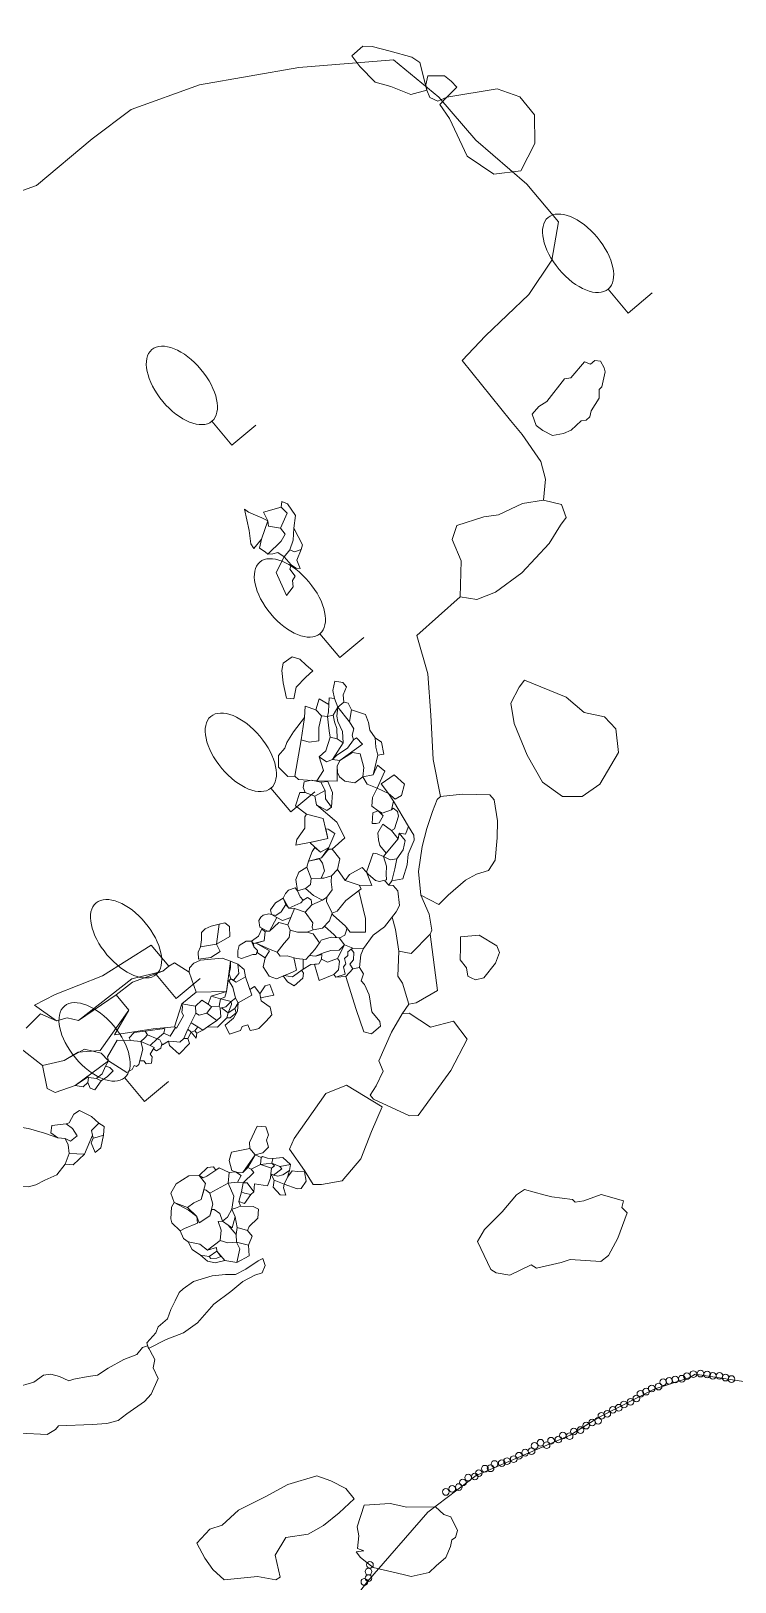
# Model space of a CAD drawing. Header units: metres. Extents: x -10443 to -4073, y -33280 to -26846.
# Drawn here: x -7854.61 to -7843.31, y -29618.21 to -29593.33 of the extents above; entities that cross this region are included whole.
import ezdxf

# ---------------------------------------------------------------- set-up
doc = ezdxf.new("R2010")
doc.units = ezdxf.units.M
doc.header["$MEASUREMENT"] = 0
doc.linetypes.add('CONTINUOUS_1', pattern=[0])
doc.linetypes.add('CONTINUOUS_2', pattern=[0])
for name, color, linetype, lineweight in [('木', 254, 'CONTINUOUS_2', 18), ('木材', 241, 'CONTINUOUS_2', 18), ('石', 241, 'CONTINUOUS_2', 18), ('護岸', 241, 'CONTINUOUS_2', 18)]:
    doc.layers.add(name, color=color, linetype=linetype, lineweight=lineweight)

msp = doc.modelspace()

# ---------------------------------------------------------------- linework, layer by layer
at = {"layer": '木', "color": 1, "linetype": 'CONTINUOUS_1', "lineweight": 18}
for p, q in [((-7845.024, -29597.856), (-7845.345, -29597.473)), ((-7844.641, -29597.534), (-7845.024, -29597.856)), ((-7851.381, -29599.975), (-7851.702, -29599.592)), ((-7850.998, -29599.654), (-7851.381, -29599.975)), ((-7849.648, -29603.384), (-7849.969, -29603.001)), ((-7849.265, -29603.063), (-7849.648, -29603.384)), ((-7850.435, -29605.861), (-7850.757, -29605.478)), ((-7850.052, -29605.54), (-7850.435, -29605.861)), ((-7852.277, -29608.852), (-7852.598, -29608.469)), ((-7851.894, -29608.531), (-7852.277, -29608.852)), ((-7852.783, -29610.506), (-7853.104, -29610.123)), ((-7852.4, -29610.185), (-7852.783, -29610.506))]:
    msp.add_line(p, q, dxfattribs=at)
for centre in [(-7845.827, -29596.898), (-7852.185, -29599.017), (-7850.452, -29602.427), (-7851.239, -29604.904), (-7853.08, -29607.894), (-7853.586, -29609.549)]:
    msp.add_ellipse(centre, major_axis=(-0.482, 0.575), ratio=0.533333, dxfattribs=at)
at = {"layer": '木材', "color": 4, "linetype": 'CONTINUOUS_2', "lineweight": 18}
for centre in [(-7844.081, -29614.913), (-7843.978, -29614.881), (-7843.863, -29614.872), (-7843.758, -29614.885), (-7843.665, -29614.907), (-7843.557, -29614.908), (-7844.737, -29615.161), (-7844.646, -29615.11), (-7844.535, -29615.08), (-7844.462, -29615.008), (-7844.365, -29614.987), (-7844.27, -29614.965), (-7844.161, -29614.953), (-7843.463, -29614.936), (-7843.367, -29614.959), (-7845.091, -29615.366), (-7844.987, -29615.324), (-7844.892, -29615.272), (-7844.828, -29615.197), (-7845.601, -29615.657), (-7845.506, -29615.63), (-7845.454, -29615.548), (-7845.359, -29615.516), (-7845.269, -29615.452), (-7845.176, -29615.419), (-7846.073, -29615.864), (-7845.963, -29615.874), (-7845.895, -29615.8), (-7845.788, -29615.777), (-7845.699, -29615.706), (-7846.676, -29616.14), (-7846.573, -29616.117), (-7846.525, -29616.03), (-7846.43, -29615.98), (-7846.332, -29616.019), (-7846.262, -29615.948), (-7846.144, -29615.929), (-7847.322, -29616.397), (-7847.231, -29616.391), (-7847.168, -29616.322), (-7847.053, -29616.308), (-7846.968, -29616.277), (-7846.861, -29616.245), (-7846.776, -29616.189), (-7847.675, -29616.62), (-7847.59, -29616.541), (-7847.484, -29616.521), (-7847.421, -29616.47), (-7847.949, -29616.77), (-7847.846, -29616.719), (-7847.74, -29616.691), (-7849.19, -29618.049), (-7849.167, -29617.941), (-7849.257, -29618.214), (-7849.189, -29618.154)]:
    msp.add_circle(centre, 0.0535, dxfattribs=at)
at = {"layer": '石', "color": 4, "linetype": 'CONTINUOUS_2', "lineweight": 18, "flags": 128}
for points in [[(-7848.254, -29594.281), (-7848.509, -29594.352), (-7848.834, -29594.221), (-7849.081, -29594.151), (-7849.327, -29593.9), (-7849.459, -29593.732), (-7849.279, -29593.573), (-7849.129, -29593.581), (-7848.843, -29593.655), (-7848.495, -29593.749), (-7848.366, -29593.838)], [(-7848.239, -29594.052), (-7847.97, -29594.053), (-7847.863, -29594.137), (-7847.774, -29594.23), (-7847.936, -29594.395), (-7848.08, -29594.456), (-7848.208, -29594.396), (-7848.254, -29594.281), (-7848.271, -29594.193)], [(-7847.936, -29594.395), (-7847.125, -29594.261), (-7846.761, -29594.386), (-7846.528, -29594.674), (-7846.524, -29595.138), (-7846.748, -29595.576), (-7847.181, -29595.626), (-7847.609, -29595.34), (-7847.893, -29594.735), (-7848.047, -29594.509)], [(-7848.117, -29617.009), (-7847.981, -29617.133), (-7847.869, -29617.172), (-7847.764, -29617.391), (-7847.794, -29617.501), (-7847.852, -29617.539), (-7847.873, -29617.647), (-7847.949, -29617.822), (-7848.104, -29617.953), (-7848.218, -29618.064), (-7848.506, -29618.125), (-7848.636, -29618.096), (-7849.116, -29617.985), (-7849.318, -29617.82), (-7849.388, -29617.731), (-7849.268, -29617.715), (-7849.369, -29617.678), (-7849.345, -29617.472), (-7849.37, -29617.329), (-7849.262, -29616.984), (-7848.842, -29616.954), (-7848.573, -29617.015)]]:
    msp.add_lwpolyline(points, close=True, dxfattribs=at)
for points in [[(-7848.788, -29593.792), (-7850.308, -29593.917), (-7851.904, -29594.195), (-7852.999, -29594.589), (-7853.625, -29595.06), (-7854.517, -29595.809), (-7856.449, -29596.502), (-7857.176, -29596.951), (-7857.769, -29597.542), (-7858.291, -29598.074), (-7859.122, -29599.054), (-7859.642, -29599.813), (-7859.93, -29600.351), (-7859.902, -29600.785), (-7859.682, -29601.226)], [(-7848.788, -29593.792), (-7848.062, -29594.393), (-7847.467, -29595.082), (-7846.648, -29595.789), (-7846.142, -29596.392), (-7846.251, -29597.008), (-7846.617, -29597.557), (-7847.311, -29598.22), (-7847.685, -29598.615), (-7846.914, -29599.582), (-7846.726, -29599.807), (-7846.424, -29600.239), (-7846.349, -29600.52), (-7846.381, -29600.857)], [(-7845.722, -29598.638), (-7845.629, -29598.675), (-7845.557, -29598.618), (-7845.467, -29598.629), (-7845.408, -29598.733), (-7845.392, -29598.8), (-7845.444, -29599.039), (-7845.49, -29599.082), (-7845.487, -29599.223), (-7845.618, -29599.427), (-7845.637, -29599.522), (-7845.7, -29599.576), (-7845.777, -29599.585), (-7845.94, -29599.733), (-7846.059, -29599.791), (-7846.236, -29599.821), (-7846.393, -29599.739), (-7846.5, -29599.659), (-7846.562, -29599.478), (-7846.46, -29599.356), (-7846.327, -29599.275), (-7846.044, -29598.911), (-7845.944, -29598.893), (-7845.722, -29598.638)], [(-7850.593, -29600.972), (-7850.581, -29600.882), (-7850.492, -29600.915), (-7850.361, -29601.105), (-7850.387, -29601.31), (-7850.401, -29601.501), (-7850.454, -29601.657), (-7850.542, -29601.766), (-7850.645, -29601.696), (-7850.726, -29601.72), (-7850.804, -29601.722)], [(-7847.771, -29601.267), (-7847.339, -29601.128), (-7847.107, -29601.092), (-7846.719, -29600.91), (-7846.381, -29600.857), (-7846.093, -29600.926), (-7846.021, -29601.135), (-7846.109, -29601.257), (-7846.291, -29601.553), (-7846.73, -29602.024), (-7847.155, -29602.333), (-7847.451, -29602.454), (-7847.719, -29602.409), (-7847.703, -29601.831), (-7847.846, -29601.49), (-7847.771, -29601.267)], [(-7851.182, -29601.003), (-7851.106, -29601.346), (-7851.08, -29601.558), (-7851.029, -29601.635), (-7850.906, -29601.483), (-7850.806, -29601.19), (-7850.902, -29601.143), (-7851.115, -29601.053), (-7851.182, -29601.003)], [(-7850.806, -29601.19), (-7850.796, -29601.273), (-7850.603, -29601.306), (-7850.494, -29601.069), (-7850.593, -29600.972), (-7850.875, -29601.053), (-7850.806, -29601.19)], [(-7850.603, -29601.306), (-7850.529, -29601.406), (-7850.594, -29601.514), (-7850.804, -29601.722), (-7850.851, -29601.688), (-7850.942, -29601.626), (-7850.906, -29601.483)], [(-7850.387, -29601.31), (-7850.251, -29601.573), (-7850.269, -29601.652), (-7850.378, -29601.687), (-7850.454, -29601.657)], [(-7850.269, -29601.652), (-7850.342, -29601.822), (-7850.286, -29601.956), (-7850.351, -29601.95), (-7850.433, -29601.895)], [(-7850.542, -29601.766), (-7850.67, -29602.021), (-7850.504, -29602.387), (-7850.4, -29602.25), (-7850.411, -29602.149), (-7850.366, -29602.076), (-7850.454, -29601.966), (-7850.433, -29601.895), (-7850.542, -29601.766)], [(-7848.033, -29605.61), (-7848.151, -29605.02), (-7848.191, -29604.31), (-7848.24, -29603.642), (-7848.415, -29603.028), (-7847.719, -29602.409)], [(-7850.085, -29603.596), (-7850.195, -29603.698), (-7850.353, -29603.858), (-7850.39, -29604.047), (-7850.507, -29604.034), (-7850.56, -29603.787), (-7850.58, -29603.593), (-7850.562, -29603.476), (-7850.414, -29603.374), (-7850.293, -29603.41), (-7850.189, -29603.503), (-7850.085, -29603.596)], [(-7849.734, -29604.039), (-7849.765, -29603.914), (-7849.73, -29603.762), (-7849.603, -29603.782), (-7849.546, -29603.855), (-7849.598, -29603.983), (-7849.587, -29604.097), (-7849.683, -29604.18)], [(-7846.69, -29603.744), (-7846.02, -29604.017), (-7845.73, -29604.263), (-7845.406, -29604.336), (-7845.221, -29604.528), (-7845.177, -29604.908), (-7845.481, -29605.413), (-7845.764, -29605.615), (-7846.075, -29605.614), (-7846.399, -29605.385), (-7846.646, -29604.948), (-7846.855, -29604.443), (-7846.904, -29604.115), (-7846.772, -29603.86), (-7846.69, -29603.744)], [(-7850.22, -29604.345), (-7850.205, -29604.163), (-7850.034, -29604.221), (-7849.945, -29604.321), (-7849.99, -29604.508), (-7849.986, -29604.721), (-7850.143, -29604.742), (-7850.271, -29604.706)], [(-7850.034, -29604.221), (-7849.98, -29604.044), (-7849.827, -29604.138), (-7849.83, -29604.253), (-7849.85, -29604.327)], [(-7849.827, -29604.138), (-7849.821, -29604.027), (-7849.734, -29604.039), (-7849.683, -29604.18), (-7849.756, -29604.308), (-7849.85, -29604.327)], [(-7849.587, -29604.097), (-7849.517, -29604.117), (-7849.463, -29604.223), (-7849.484, -29604.346), (-7849.494, -29604.417)], [(-7850.632, -29605.142), (-7850.487, -29605.29), (-7850.371, -29605.289), (-7850.271, -29604.706), (-7850.241, -29604.49), (-7850.22, -29604.345), (-7850.396, -29604.577), (-7850.503, -29604.747), (-7850.531, -29604.839), (-7850.636, -29604.954), (-7850.632, -29605.142)], [(-7849.945, -29604.321), (-7849.85, -29604.327), (-7849.822, -29604.557), (-7849.805, -29604.659), (-7849.873, -29604.881), (-7849.982, -29604.978), (-7849.915, -29605.197), (-7850.022, -29605.361), (-7850.314, -29605.341), (-7850.371, -29605.289)], [(-7849.683, -29604.18), (-7849.494, -29604.417), (-7849.425, -29604.529), (-7849.455, -29604.628), (-7849.431, -29604.703), (-7849.529, -29604.839), (-7849.696, -29604.951), (-7849.768, -29605.019)], [(-7849.756, -29604.308), (-7849.736, -29604.415), (-7849.701, -29604.524), (-7849.691, -29604.686)], [(-7849.683, -29604.18), (-7849.698, -29604.326), (-7849.68, -29604.41), (-7849.608, -29604.572), (-7849.598, -29604.752)], [(-7849.463, -29604.223), (-7849.241, -29604.298), (-7849.193, -29604.428), (-7849.171, -29604.551), (-7849.081, -29604.67), (-7849.072, -29604.821), (-7849.043, -29604.952), (-7849.114, -29605.263), (-7849.281, -29605.299)], [(-7849.982, -29604.978), (-7849.864, -29605.059), (-7849.768, -29605.019), (-7849.598, -29604.752), (-7849.691, -29604.686), (-7849.805, -29604.659)], [(-7849.65, -29605.036), (-7849.448, -29604.905), (-7849.325, -29604.926), (-7849.264, -29605.146), (-7849.281, -29605.299), (-7849.412, -29605.391), (-7849.57, -29605.368), (-7849.658, -29605.296), (-7849.686, -29605.225), (-7849.693, -29605.128)], [(-7849.65, -29605.036), (-7849.289, -29604.771), (-7849.384, -29604.671), (-7849.431, -29604.703)], [(-7849.081, -29604.67), (-7848.984, -29604.74), (-7848.943, -29604.936), (-7849.043, -29604.952)], [(-7850.022, -29605.361), (-7849.692, -29605.365), (-7849.693, -29605.128), (-7849.65, -29605.036), (-7849.768, -29605.019)], [(-7849.281, -29605.299), (-7849.212, -29605.416), (-7849.052, -29605.48), (-7848.928, -29605.206), (-7849.045, -29605.109), (-7849.114, -29605.263)], [(-7850.222, -29605.375), (-7850.238, -29605.466), (-7850.207, -29605.55), (-7850.05, -29605.606), (-7849.885, -29605.516), (-7849.954, -29605.38), (-7850.112, -29605.35), (-7850.222, -29605.375)], [(-7849.784, -29605.783), (-7849.767, -29605.546), (-7849.842, -29605.372), (-7849.954, -29605.38)], [(-7848.987, -29605.408), (-7848.779, -29605.265), (-7848.615, -29605.414), (-7848.662, -29605.595), (-7848.761, -29605.657), (-7848.87, -29605.562), (-7848.987, -29605.408)], [(-7849.772, -29606.46), (-7849.57, -29606.274), (-7849.701, -29606.025), (-7850.023, -29605.747), (-7850.05, -29605.606), (-7850.207, -29605.55), (-7850.29, -29605.547), (-7850.361, -29605.764), (-7850.184, -29605.894)], [(-7849.885, -29605.516), (-7849.883, -29605.648), (-7849.784, -29605.783), (-7849.859, -29605.836), (-7850.023, -29605.747)], [(-7849.052, -29605.48), (-7849.126, -29605.628), (-7849.138, -29605.769), (-7849.035, -29605.842), (-7848.973, -29605.882), (-7848.824, -29605.827), (-7848.787, -29605.686), (-7848.87, -29605.562), (-7849.052, -29605.48)], [(-7848.033, -29605.61), (-7847.684, -29605.577), (-7847.241, -29605.587), (-7847.173, -29605.667), (-7847.119, -29606.004), (-7847.125, -29606.274), (-7847.159, -29606.632), (-7847.266, -29606.801), (-7847.456, -29606.859), (-7847.634, -29606.956), (-7847.912, -29607.194), (-7848.064, -29607.348), (-7848.353, -29607.193), (-7848.389, -29606.815), (-7848.331, -29606.417), (-7848.253, -29606.124), (-7848.166, -29605.854), (-7848.086, -29605.66), (-7848.033, -29605.61)], [(-7850.184, -29605.894), (-7849.917, -29605.967), (-7849.844, -29606.287), (-7850.055, -29606.332), (-7850.355, -29606.393), (-7850.341, -29606.302), (-7850.21, -29606.123), (-7850.214, -29605.941), (-7850.184, -29605.894)], [(-7849.134, -29606.048), (-7849.119, -29605.876), (-7849.035, -29605.842), (-7848.957, -29605.921), (-7849.021, -29606.035), (-7849.068, -29606.046), (-7849.134, -29606.048)], [(-7848.824, -29606.16), (-7848.775, -29606.131), (-7848.71, -29605.928), (-7848.724, -29605.851), (-7848.795, -29605.8), (-7848.824, -29605.827)], [(-7848.699, -29606.2), (-7848.596, -29606.216), (-7848.548, -29606.092), (-7848.787, -29605.686)], [(-7849.839, -29606.135), (-7849.733, -29606.205), (-7849.825, -29606.43), (-7849.961, -29606.508), (-7850.119, -29606.364), (-7850.128, -29606.35), (-7849.844, -29606.287), (-7849.875, -29606.129), (-7849.839, -29606.135)], [(-7849.039, -29606.195), (-7848.963, -29606.057), (-7848.824, -29606.16), (-7848.715, -29606.294), (-7848.908, -29606.523), (-7849.007, -29606.397), (-7849.03, -29606.307), (-7849.039, -29606.195)], [(-7848.818, -29606.967), (-7848.64, -29606.932), (-7848.569, -29606.71), (-7848.556, -29606.54), (-7848.456, -29606.314), (-7848.462, -29606.235), (-7848.548, -29606.092)], [(-7848.951, -29606.573), (-7848.908, -29606.523), (-7848.715, -29606.294), (-7848.699, -29606.2), (-7848.6, -29606.318), (-7848.632, -29606.469), (-7848.737, -29606.613), (-7848.842, -29606.627), (-7848.951, -29606.573)], [(-7850.155, -29606.649), (-7850.181, -29606.747), (-7850.108, -29606.927), (-7849.948, -29606.923), (-7849.899, -29606.805), (-7849.926, -29606.683), (-7849.975, -29606.614), (-7850.155, -29606.649)], [(-7849.825, -29606.43), (-7849.943, -29606.596), (-7850.155, -29606.649), (-7850.097, -29606.494), (-7850.05, -29606.429), (-7849.961, -29606.508)], [(-7849.943, -29606.596), (-7849.847, -29606.48), (-7849.82, -29606.455), (-7849.772, -29606.46), (-7849.652, -29606.611), (-7849.686, -29606.786), (-7849.786, -29606.884), (-7849.905, -29606.925), (-7849.948, -29606.923)], [(-7849.225, -29606.824), (-7849.116, -29606.524), (-7849.051, -29606.53), (-7848.951, -29606.573), (-7848.903, -29606.728), (-7848.909, -29606.86), (-7848.903, -29606.947), (-7849.015, -29606.977), (-7849.077, -29606.962), (-7849.197, -29606.861), (-7849.225, -29606.824)], [(-7848.737, -29606.613), (-7848.767, -29606.772), (-7848.818, -29606.967), (-7848.864, -29607.035), (-7848.926, -29606.966)], [(-7850.181, -29606.747), (-7850.31, -29606.826), (-7850.357, -29606.942), (-7850.331, -29607.127), (-7850.2, -29607.091), (-7850.123, -29607.023), (-7850.108, -29606.927)], [(-7850.2, -29607.091), (-7850.075, -29607.203), (-7849.927, -29607.278), (-7849.86, -29607.229), (-7849.774, -29607.112), (-7849.79, -29606.984), (-7849.786, -29606.884)], [(-7849.686, -29606.786), (-7849.563, -29606.962), (-7849.338, -29607.037), (-7849.308, -29607.095), (-7849.553, -29607.281), (-7849.695, -29607.454), (-7849.773, -29607.482), (-7849.865, -29607.296), (-7849.86, -29607.229)], [(-7849.225, -29606.824), (-7849.135, -29607.038), (-7849.338, -29607.037), (-7849.563, -29606.962), (-7849.495, -29606.862), (-7849.29, -29606.751), (-7849.225, -29606.824)], [(-7850.331, -29607.127), (-7850.286, -29607.222), (-7850.238, -29607.274), (-7850.278, -29607.321), (-7850.469, -29607.402), (-7850.559, -29607.242), (-7850.52, -29607.171), (-7850.473, -29607.117), (-7850.367, -29607.08), (-7850.331, -29607.127)], [(-7849.347, -29607.124), (-7849.24, -29607.568), (-7849.238, -29607.788), (-7849.484, -29607.788), (-7849.566, -29607.69), (-7849.754, -29607.52), (-7849.778, -29607.497)], [(-7849.577, -29607.993), (-7849.444, -29608.046), (-7849.27, -29608.051), (-7849.114, -29607.835), (-7848.935, -29607.701), (-7848.747, -29607.461), (-7848.691, -29607.362), (-7848.719, -29607.124), (-7848.796, -29607.038), (-7848.864, -29607.035)], [(-7850.749, -29607.504), (-7850.762, -29607.433), (-7850.682, -29607.317), (-7850.559, -29607.242), (-7850.518, -29607.344), (-7850.591, -29607.462), (-7850.677, -29607.52), (-7850.749, -29607.504)], [(-7850.661, -29607.553), (-7850.57, -29607.602), (-7850.436, -29607.553), (-7850.378, -29607.412), (-7850.469, -29607.402), (-7850.518, -29607.344)], [(-7850.238, -29607.274), (-7850.17, -29607.231), (-7850.112, -29607.272), (-7850.102, -29607.351)], [(-7849.773, -29607.482), (-7849.816, -29607.61), (-7849.929, -29607.726), (-7850.078, -29607.753), (-7850.093, -29607.71), (-7850.084, -29607.639), (-7850.206, -29607.466), (-7850.102, -29607.351), (-7849.927, -29607.278)], [(-7848.353, -29607.193), (-7848.217, -29607.498), (-7848.176, -29607.755), (-7848.199, -29607.822), (-7848.082, -29608.726), (-7848.425, -29608.924), (-7848.542, -29608.942)], [(-7851.629, -29607.981), (-7851.416, -29607.859), (-7851.42, -29607.7), (-7851.497, -29607.637), (-7851.589, -29607.662)], [(-7850.866, -29607.929), (-7850.992, -29607.968), (-7850.769, -29608.068), (-7850.656, -29608.111), (-7850.543, -29607.965), (-7850.464, -29607.874), (-7850.45, -29607.756), (-7850.486, -29607.671), (-7850.63, -29607.636), (-7850.778, -29607.772), (-7850.813, -29607.775), (-7850.851, -29607.782)], [(-7850.949, -29607.6), (-7850.933, -29607.711), (-7850.813, -29607.775), (-7850.778, -29607.772), (-7850.661, -29607.553), (-7850.749, -29607.504), (-7850.79, -29607.497), (-7850.879, -29607.515), (-7850.92, -29607.55), (-7850.949, -29607.6)], [(-7850.436, -29607.553), (-7850.486, -29607.671), (-7850.45, -29607.756), (-7850.33, -29607.787), (-7850.18, -29607.789), (-7850.078, -29607.753), (-7850.093, -29607.71), (-7850.084, -29607.639), (-7850.206, -29607.466), (-7850.378, -29607.412)], [(-7848.704, -29608.092), (-7848.755, -29607.748), (-7848.813, -29607.546)], [(-7851.884, -29608.026), (-7851.629, -29607.981), (-7851.589, -29607.662), (-7851.715, -29607.693), (-7851.809, -29607.737), (-7851.872, -29607.796), (-7851.868, -29607.91), (-7851.884, -29608.026)], [(-7851.066, -29607.935), (-7851.035, -29607.972), (-7850.866, -29607.929), (-7850.851, -29607.782), (-7850.901, -29607.736), (-7850.955, -29607.856), (-7851.066, -29607.935)], [(-7850.656, -29608.111), (-7850.609, -29608.174), (-7850.495, -29608.17), (-7850.345, -29608.214), (-7850.197, -29608.229), (-7850.053, -29608.067), (-7849.976, -29607.959), (-7850.078, -29607.815), (-7850.18, -29607.789)], [(-7850.138, -29608.162), (-7850.042, -29608.175), (-7849.913, -29608.123), (-7849.794, -29608.084), (-7849.663, -29608.076), (-7849.577, -29607.993), (-7849.661, -29607.88), (-7849.789, -29607.871), (-7849.949, -29607.92), (-7849.963, -29607.94), (-7849.974, -29607.962)], [(-7849.897, -29607.693), (-7849.744, -29607.832), (-7849.702, -29607.877), (-7849.649, -29607.881), (-7849.571, -29607.84), (-7849.543, -29607.757), (-7849.538, -29607.725)], [(-7848.649, -29609.102), (-7848.542, -29608.942), (-7848.645, -29608.605), (-7848.719, -29608.497), (-7848.704, -29608.092), (-7848.506, -29608.133), (-7848.199, -29607.822)], [(-7847.713, -29607.863), (-7847.414, -29607.835), (-7847.129, -29608.01), (-7847.087, -29608.117), (-7847.151, -29608.287), (-7847.341, -29608.521), (-7847.471, -29608.556), (-7847.543, -29608.521), (-7847.599, -29608.493), (-7847.618, -29608.359), (-7847.719, -29608.233), (-7847.715, -29608.032), (-7847.713, -29607.863)], [(-7854.551, -29608.959), (-7854.197, -29609.211), (-7854.028, -29609.165), (-7853.842, -29609.207), (-7852.988, -29608.538), (-7852.493, -29608.417), (-7852.395, -29608.335), (-7852.677, -29607.999), (-7853.459, -29608.488), (-7854.216, -29608.79), (-7854.551, -29608.959)], [(-7851.629, -29607.981), (-7851.572, -29608.099), (-7851.718, -29608.194), (-7851.919, -29608.225), (-7851.923, -29608.111), (-7851.884, -29608.026)], [(-7851.264, -29608.002), (-7851.289, -29608.09), (-7851.286, -29608.19), (-7851.227, -29608.211), (-7851.048, -29608.149), (-7850.992, -29608.145), (-7850.97, -29608.083), (-7851.028, -29608.023), (-7851.066, -29607.935), (-7851.152, -29607.933), (-7851.264, -29608.002)], [(-7850.97, -29608.083), (-7850.97, -29608.119), (-7850.849, -29608.201), (-7850.779, -29608.09), (-7850.992, -29607.968), (-7851.035, -29607.972), (-7851.028, -29608.023)], [(-7849.946, -29608.225), (-7849.846, -29608.268), (-7849.686, -29608.212), (-7849.598, -29608.036), (-7849.577, -29607.993)], [(-7849.745, -29608.467), (-7849.715, -29608.512), (-7849.554, -29608.502), (-7849.444, -29608.379), (-7849.491, -29608.301), (-7849.429, -29608.232), (-7849.425, -29608.118), (-7849.47, -29608.062), (-7849.444, -29608.046)], [(-7849.47, -29608.062), (-7849.523, -29608.103), (-7849.523, -29608.165), (-7849.573, -29608.214), (-7849.555, -29608.295), (-7849.589, -29608.345), (-7849.563, -29608.465), (-7849.715, -29608.512)], [(-7849.335, -29608.356), (-7849.314, -29608.154), (-7849.27, -29608.051)], [(-7853.266, -29609.438), (-7852.646, -29609.342), (-7852.303, -29609.309), (-7852.184, -29608.939), (-7851.958, -29608.754), (-7852.07, -29608.43), (-7852.302, -29608.28), (-7852.395, -29608.335), (-7852.493, -29608.417), (-7852.975, -29608.59), (-7853.24, -29608.797), (-7853.036, -29609.04), (-7853.266, -29609.438)], [(-7851.958, -29608.754), (-7851.467, -29608.74), (-7851.405, -29608.254), (-7851.539, -29608.204), (-7851.886, -29608.237), (-7851.994, -29608.285), (-7852.06, -29608.362), (-7852.07, -29608.43)], [(-7851.405, -29608.254), (-7851.287, -29608.3), (-7851.188, -29608.386), (-7851.163, -29608.507), (-7851.316, -29608.593), (-7851.401, -29608.539), (-7851.424, -29608.459), (-7851.407, -29608.356), (-7851.405, -29608.254)], [(-7851.287, -29608.3), (-7851.27, -29608.451), (-7851.352, -29608.556), (-7851.401, -29608.539)], [(-7850.85, -29608.203), (-7850.882, -29608.346), (-7850.783, -29608.493), (-7850.666, -29608.536), (-7850.412, -29608.429), (-7850.344, -29608.401), (-7850.371, -29608.268), (-7850.386, -29608.202)], [(-7850.55, -29608.487), (-7850.41, -29608.508), (-7850.237, -29608.385), (-7850.239, -29608.225)], [(-7850.237, -29608.385), (-7850.117, -29608.307), (-7849.99, -29608.299), (-7849.946, -29608.225), (-7849.941, -29608.146), (-7850.042, -29608.175)], [(-7849.686, -29608.212), (-7849.655, -29608.257), (-7849.67, -29608.391), (-7849.745, -29608.467), (-7849.982, -29608.567), (-7850.059, -29608.306), (-7849.99, -29608.299)], [(-7849.554, -29608.502), (-7849.387, -29609.032), (-7849.266, -29609.39), (-7849.144, -29609.418), (-7848.997, -29609.299), (-7849.007, -29609.223), (-7849.136, -29609.065), (-7849.181, -29608.792), (-7849.253, -29608.627), (-7849.31, -29608.568), (-7849.271, -29608.458), (-7849.335, -29608.356), (-7849.444, -29608.379)], [(-7851.567, -29608.861), (-7851.396, -29608.902), (-7851.323, -29608.849), (-7851.369, -29608.67), (-7851.432, -29608.568), (-7851.444, -29608.564), (-7851.467, -29608.74)], [(-7851.163, -29608.507), (-7851.064, -29608.801), (-7851.283, -29608.925), (-7851.323, -29608.849), (-7851.369, -29608.67), (-7851.432, -29608.568), (-7851.401, -29608.539)], [(-7850.922, -29608.845), (-7850.709, -29608.8), (-7850.776, -29608.63), (-7850.846, -29608.648), (-7850.934, -29608.776)], [(-7850.559, -29608.491), (-7850.491, -29608.584), (-7850.383, -29608.649), (-7850.246, -29608.527), (-7850.235, -29608.447), (-7850.262, -29608.403)], [(-7854.793, -29609.637), (-7854.42, -29609.931), (-7854.075, -29609.849), (-7853.847, -29609.713), (-7853.498, -29609.69), (-7853.036, -29609.04), (-7853.24, -29608.797), (-7853.842, -29609.207), (-7854.028, -29609.165), (-7854.197, -29609.211), (-7854.455, -29609.102), (-7854.686, -29609.327)], [(-7852.184, -29608.939), (-7851.965, -29608.975), (-7851.864, -29608.878), (-7851.764, -29608.947), (-7851.716, -29608.816), (-7851.467, -29608.74)], [(-7851.711, -29608.987), (-7851.588, -29608.979), (-7851.567, -29608.861), (-7851.716, -29608.816)], [(-7851.567, -29608.861), (-7851.495, -29608.834), (-7851.467, -29608.74)], [(-7851.283, -29608.925), (-7851.294, -29609.058), (-7851.355, -29609.168), (-7851.492, -29609.28), (-7851.419, -29609.426), (-7851.245, -29609.369), (-7851.217, -29609.301), (-7851.129, -29609.277), (-7851.091, -29609.367), (-7851.005, -29609.352), (-7850.948, -29609.335), (-7850.832, -29609.218), (-7850.743, -29609.116), (-7850.766, -29608.991), (-7850.913, -29608.891), (-7850.935, -29608.772), (-7851.022, -29608.66), (-7851.096, -29608.707)], [(-7852.509, -29609.579), (-7852.494, -29609.597), (-7852.402, -29609.54), (-7852.316, -29609.542), (-7852.22, -29609.556), (-7852.154, -29609.495), (-7852.087, -29609.345), (-7851.963, -29609.088), (-7851.965, -29608.975)], [(-7852.288, -29609.32), (-7852.269, -29609.331), (-7852.157, -29609.131), (-7852.187, -29609.071), (-7852.177, -29608.994), (-7852.184, -29608.939)], [(-7851.963, -29609.088), (-7851.91, -29609.121), (-7851.784, -29609.088), (-7851.711, -29608.987), (-7851.764, -29608.947)], [(-7851.588, -29608.979), (-7851.568, -29609.006), (-7851.562, -29609.148), (-7851.625, -29609.207), (-7851.784, -29609.088)], [(-7851.776, -29609.306), (-7851.611, -29609.316), (-7851.464, -29609.164), (-7851.441, -29609.086), (-7851.549, -29609.003), (-7851.568, -29609.006)], [(-7851.549, -29609.003), (-7851.479, -29608.985), (-7851.396, -29608.902)], [(-7851.464, -29609.164), (-7851.41, -29609.165), (-7851.314, -29609.081), (-7851.336, -29609.013)], [(-7851.441, -29609.086), (-7851.387, -29608.949), (-7851.396, -29608.902)], [(-7851.441, -29609.086), (-7851.336, -29609.013), (-7851.283, -29608.925)], [(-7849.112, -29610.471), (-7848.53, -29610.735), (-7848.394, -29610.733), (-7847.87, -29610.006), (-7847.607, -29609.504), (-7847.826, -29609.217), (-7848.198, -29609.311), (-7848.536, -29609.091), (-7848.649, -29609.102), (-7848.822, -29609.395), (-7849.024, -29609.856), (-7848.955, -29610.021), (-7849.067, -29610.253), (-7849.164, -29610.403), (-7849.112, -29610.471)], [(-7853.009, -29609.527), (-7852.841, -29609.546), (-7852.78, -29609.486), (-7852.739, -29609.437), (-7852.775, -29609.377), (-7852.951, -29609.4), (-7853.031, -29609.484), (-7853.009, -29609.527)], [(-7852.739, -29609.437), (-7852.583, -29609.5), (-7852.473, -29609.408), (-7852.46, -29609.334), (-7852.775, -29609.377)], [(-7852.473, -29609.408), (-7852.373, -29609.456), (-7852.288, -29609.32), (-7852.303, -29609.309)], [(-7852.087, -29609.493), (-7852.037, -29609.393), (-7852.087, -29609.345)], [(-7852.037, -29609.242), (-7851.927, -29609.306), (-7851.979, -29609.372), (-7852.037, -29609.393)], [(-7852.037, -29609.393), (-7851.957, -29609.488), (-7851.944, -29609.411), (-7851.979, -29609.372)], [(-7851.944, -29609.411), (-7851.846, -29609.36)], [(-7851.625, -29609.207), (-7851.776, -29609.306), (-7851.846, -29609.36), (-7851.927, -29609.306)], [(-7853.362, -29609.852), (-7853.067, -29610.043), (-7852.981, -29609.994), (-7852.948, -29609.929), (-7852.911, -29609.947), (-7852.875, -29609.912), (-7852.809, -29609.669), (-7852.841, -29609.546), (-7853.009, -29609.527), (-7853.221, -29609.523), (-7853.377, -29609.788), (-7853.362, -29609.852)], [(-7852.859, -29609.853), (-7852.798, -29609.854), (-7852.758, -29609.899), (-7852.67, -29609.889), (-7852.661, -29609.789), (-7852.695, -29609.744), (-7852.629, -29609.637), (-7852.696, -29609.609)], [(-7852.841, -29609.546), (-7852.696, -29609.609), (-7852.583, -29609.5)], [(-7852.629, -29609.637), (-7852.637, -29609.667), (-7852.59, -29609.691), (-7852.522, -29609.648), (-7852.509, -29609.579), (-7852.537, -29609.516), (-7852.583, -29609.5)], [(-7852.402, -29609.54), (-7852.386, -29609.606), (-7852.228, -29609.744), (-7852.062, -29609.576), (-7852.087, -29609.493), (-7852.154, -29609.495)], [(-7854.42, -29609.931), (-7854.344, -29610.299), (-7854.219, -29610.359), (-7853.898, -29610.249), (-7853.362, -29609.852), (-7853.481, -29609.729), (-7853.746, -29609.665), (-7854.075, -29609.849)], [(-7853.684, -29610.12), (-7853.554, -29610.136), (-7853.463, -29610.062), (-7853.413, -29609.937), (-7853.362, -29609.852)], [(-7853.898, -29610.249), (-7853.767, -29610.268), (-7853.695, -29610.202), (-7853.684, -29610.12), (-7853.69, -29610.109), (-7853.898, -29610.249)], [(-7853.48, -29610.175), (-7853.381, -29610.104), (-7853.286, -29610.015), (-7853.339, -29609.96), (-7853.39, -29609.945), (-7853.413, -29609.937)], [(-7853.695, -29610.202), (-7853.655, -29610.292), (-7853.581, -29610.319), (-7853.48, -29610.175), (-7853.554, -29610.136)], [(-7849.945, -29611.835), (-7849.611, -29611.778), (-7849.312, -29611.424), (-7849.14, -29610.985), (-7848.971, -29610.589), (-7849.546, -29610.244), (-7849.874, -29610.376), (-7850.382, -29611.097), (-7850.458, -29611.272), (-7850.22, -29611.612), (-7850.079, -29611.837), (-7849.945, -29611.835)], [(-7854.176, -29611.088), (-7854.286, -29611.01), (-7854.272, -29610.892), (-7854.043, -29610.866), (-7853.94, -29610.939), (-7853.867, -29611.055), (-7853.971, -29611.145), (-7854.056, -29611.099)], [(-7853.993, -29611.338), (-7853.747, -29611.349), (-7853.621, -29611.045), (-7853.635, -29610.969), (-7853.515, -29610.851), (-7853.633, -29610.748), (-7853.83, -29610.648), (-7853.92, -29610.71), (-7853.995, -29610.847), (-7854.043, -29610.866)], [(-7853.621, -29611.045), (-7853.611, -29611.094), (-7853.543, -29611.079), (-7853.442, -29611.044), (-7853.432, -29610.908), (-7853.515, -29610.851)], [(-7854.922, -29611.141), (-7854.898, -29610.973), (-7854.824, -29610.91), (-7854.645, -29610.94), (-7854.389, -29611.012), (-7854.176, -29611.088), (-7854.056, -29611.099), (-7854.007, -29611.201), (-7853.993, -29611.338), (-7854.06, -29611.511), (-7854.191, -29611.684), (-7854.386, -29611.767), (-7854.53, -29611.841), (-7854.646, -29611.874), (-7854.789, -29611.868), (-7854.974, -29611.831), (-7855.097, -29611.823), (-7855.163, -29611.751), (-7855.155, -29611.602), (-7855.087, -29611.481), (-7854.996, -29611.325), (-7854.918, -29611.234), (-7854.922, -29611.141)], [(-7853.442, -29611.044), (-7853.487, -29611.251), (-7853.576, -29611.326), (-7853.639, -29611.171), (-7853.611, -29611.094)], [(-7851.093, -29611.262), (-7851.099, -29611.162), (-7850.977, -29610.9), (-7850.837, -29610.91), (-7850.793, -29611.039), (-7850.829, -29611.126), (-7850.797, -29611.236), (-7850.884, -29611.331), (-7851.011, -29611.364)], [(-7854.06, -29611.511), (-7853.929, -29611.52), (-7853.747, -29611.349)], [(-7851.326, -29611.632), (-7851.381, -29611.614), (-7851.425, -29611.452), (-7851.39, -29611.321), (-7851.093, -29611.262), (-7851.011, -29611.364), (-7851.205, -29611.646), (-7851.253, -29611.648), (-7851.326, -29611.632)], [(-7851.073, -29611.59), (-7850.921, -29611.515), (-7850.913, -29611.403), (-7851.011, -29611.364), (-7851.127, -29611.564)], [(-7851.905, -29611.695), (-7851.772, -29611.567), (-7851.678, -29611.552), (-7851.641, -29611.608), (-7851.785, -29611.703), (-7851.844, -29611.731), (-7851.905, -29611.695)], [(-7851.734, -29611.976), (-7851.441, -29611.817), (-7851.425, -29611.643), (-7851.586, -29611.571), (-7851.641, -29611.608)], [(-7851.293, -29611.8), (-7851.202, -29611.81), (-7851.032, -29611.643), (-7851.073, -29611.59), (-7851.127, -29611.564), (-7851.205, -29611.646)], [(-7850.921, -29611.515), (-7850.74, -29611.495), (-7850.723, -29611.423), (-7850.81, -29611.417), (-7850.892, -29611.387), (-7850.913, -29611.403)], [(-7850.921, -29611.515), (-7850.747, -29611.577), (-7850.7, -29611.537), (-7850.74, -29611.495)], [(-7850.747, -29611.577), (-7850.756, -29611.667), (-7850.716, -29611.687), (-7850.58, -29611.588), (-7850.615, -29611.549)], [(-7850.756, -29611.667), (-7850.702, -29611.77), (-7850.541, -29611.833), (-7850.489, -29611.718), (-7850.46, -29611.612)], [(-7850.723, -29611.423), (-7850.563, -29611.403), (-7850.443, -29611.515), (-7850.615, -29611.549), (-7850.74, -29611.495)], [(-7850.443, -29611.515), (-7850.46, -29611.612), (-7850.565, -29611.681), (-7850.643, -29611.706), (-7850.716, -29611.687)], [(-7850.541, -29611.833), (-7850.335, -29611.909), (-7850.272, -29611.904), (-7850.193, -29611.785), (-7850.217, -29611.632), (-7850.333, -29611.629), (-7850.413, -29611.62), (-7850.489, -29611.718), (-7850.541, -29611.833)], [(-7852.306, -29612.127), (-7852.36, -29611.978), (-7852.276, -29611.826), (-7852.071, -29611.7), (-7851.905, -29611.695), (-7851.808, -29611.819), (-7851.875, -29612.08), (-7851.993, -29612.13), (-7852.094, -29612.207), (-7852.306, -29612.127)], [(-7851.441, -29611.817), (-7851.352, -29612.025), (-7851.386, -29612.231), (-7851.452, -29612.363), (-7851.531, -29612.428)], [(-7851.441, -29611.817), (-7851.293, -29611.8), (-7851.236, -29611.694), (-7851.326, -29611.632), (-7851.425, -29611.643)], [(-7851.202, -29611.81), (-7851.226, -29611.956), (-7851.273, -29612.113), (-7851.242, -29612.184)], [(-7851.077, -29611.996), (-7851.028, -29611.956), (-7851.138, -29611.811), (-7851.202, -29611.81)], [(-7851.028, -29611.956), (-7851.017, -29611.825), (-7850.81, -29611.861), (-7850.765, -29611.736), (-7850.756, -29611.667)], [(-7850.702, -29611.77), (-7850.72, -29611.883), (-7850.607, -29612.004), (-7850.515, -29612.007), (-7850.554, -29611.893), (-7850.541, -29611.833)], [(-7851.795, -29611.928), (-7851.734, -29611.976), (-7851.689, -29612.151), (-7851.736, -29612.339), (-7851.906, -29612.453), (-7851.947, -29612.349), (-7852.094, -29612.207), (-7851.993, -29612.13), (-7851.875, -29612.08), (-7851.828, -29611.917), (-7851.795, -29611.928)], [(-7851.273, -29612.113), (-7851.18, -29612.14), (-7851.077, -29611.996), (-7851.179, -29611.978), (-7851.226, -29611.956)], [(-7846.815, -29612.001), (-7846.689, -29611.917), (-7846.379, -29612.001), (-7846.247, -29612.033), (-7845.916, -29612.079), (-7845.877, -29612.12), (-7845.734, -29612.101), (-7845.459, -29611.998), (-7845.097, -29612.102), (-7845.123, -29612.204), (-7845.038, -29612.292), (-7845.192, -29612.696), (-7845.338, -29612.978), (-7845.464, -29613.073), (-7845.957, -29613.042), (-7846.099, -29613.087), (-7846.494, -29613.179), (-7846.581, -29613.125), (-7846.925, -29613.291), (-7847.14, -29613.255), (-7847.225, -29613.199), (-7847.44, -29612.753), (-7847.331, -29612.561), (-7847.046, -29612.275), (-7846.815, -29612.001)], [(-7852.306, -29612.127), (-7852.077, -29612.249), (-7851.947, -29612.349), (-7851.935, -29612.456), (-7852.145, -29612.543), (-7852.211, -29612.582), (-7852.346, -29612.454), (-7852.361, -29612.386), (-7852.349, -29612.202), (-7852.306, -29612.127)], [(-7852.211, -29612.582), (-7852.157, -29612.703), (-7852.083, -29612.759), (-7851.895, -29612.794), (-7851.774, -29612.891), (-7851.573, -29612.734), (-7851.557, -29612.57), (-7851.6, -29612.432), (-7851.531, -29612.428), (-7851.578, -29612.302), (-7851.669, -29612.24), (-7851.702, -29612.241), (-7851.736, -29612.339)], [(-7851.386, -29612.231), (-7851.331, -29612.356), (-7851.377, -29612.531), (-7851.44, -29612.492)], [(-7851.13, -29612.573), (-7851.104, -29612.509), (-7850.967, -29612.38), (-7850.958, -29612.236), (-7851.042, -29612.192), (-7851.242, -29612.184), (-7851.324, -29612.215), (-7851.386, -29612.231)], [(-7851.331, -29612.356), (-7851.299, -29612.529), (-7851.315, -29612.642)], [(-7851.31, -29612.761), (-7851.315, -29612.642), (-7851.44, -29612.492), (-7851.531, -29612.428)], [(-7851.299, -29612.529), (-7851.13, -29612.573), (-7851.059, -29612.666), (-7851.115, -29612.813)], [(-7852.083, -29612.759), (-7852.022, -29612.882), (-7851.884, -29612.974), (-7851.749, -29612.992), (-7851.625, -29612.905), (-7851.627, -29612.851), (-7851.774, -29612.891)], [(-7851.625, -29612.905), (-7851.494, -29613.057), (-7851.302, -29613.087), (-7851.253, -29612.872), (-7851.31, -29612.761), (-7851.446, -29612.773), (-7851.573, -29612.734)], [(-7851.302, -29613.087), (-7851.107, -29612.982), (-7851.115, -29612.813), (-7851.31, -29612.761)], [(-7852.164, -29613.511), (-7851.996, -29613.396), (-7851.699, -29613.301), (-7851.487, -29613.282), (-7851.323, -29613.282), (-7851.16, -29613.198), (-7850.961, -29613.063), (-7850.885, -29613.026), (-7850.849, -29613.139), (-7850.896, -29613.253), (-7851.015, -29613.294), (-7851.208, -29613.393), (-7851.398, -29613.552), (-7851.67, -29613.759), (-7851.935, -29614.056), (-7852.157, -29614.215), (-7852.435, -29614.326), (-7852.721, -29614.471), (-7852.747, -29614.377), (-7852.601, -29614.217), (-7852.566, -29614.119), (-7852.417, -29613.993), (-7852.361, -29613.845), (-7852.294, -29613.704), (-7852.227, -29613.569), (-7852.164, -29613.511)], [(-7851.884, -29612.974), (-7851.773, -29613.067), (-7851.649, -29613.093), (-7851.494, -29613.057)], [(-7851.749, -29612.992), (-7851.72, -29613.026), (-7851.623, -29613.021), (-7851.558, -29612.995), (-7851.625, -29612.905)], [(-7854.857, -29615.097), (-7854.561, -29615.008), (-7854.407, -29614.895), (-7854.285, -29614.882), (-7854.15, -29614.917), (-7853.997, -29614.985), (-7853.917, -29614.96), (-7853.686, -29614.92), (-7853.54, -29614.898), (-7853.365, -29614.784), (-7853.114, -29614.647), (-7852.908, -29614.564), (-7852.815, -29614.454), (-7852.737, -29614.427), (-7852.618, -29614.645), (-7852.647, -29614.78), (-7852.567, -29614.952), (-7852.678, -29615.199), (-7852.784, -29615.319), (-7853.067, -29615.519), (-7853.206, -29615.625), (-7853.391, -29615.67), (-7853.623, -29615.69), (-7854.164, -29615.709), (-7854.213, -29615.771), (-7854.349, -29615.848), (-7854.777, -29615.825), (-7855.011, -29615.597), (-7855.036, -29615.422), (-7854.967, -29615.295), (-7854.946, -29615.188), (-7854.857, -29615.097)], [(-7850.609, -29618.14), (-7850.69, -29617.784), (-7850.518, -29617.502), (-7850.156, -29617.447), (-7849.911, -29617.31), (-7849.662, -29617.107), (-7849.421, -29616.883), (-7849.553, -29616.713), (-7849.796, -29616.594), (-7850.019, -29616.511), (-7850.484, -29616.652), (-7850.85, -29616.848), (-7851.275, -29617.061), (-7851.539, -29617.303), (-7851.735, -29617.367), (-7851.944, -29617.591), (-7851.816, -29617.833), (-7851.688, -29618.017), (-7851.509, -29618.179), (-7850.971, -29618.126), (-7850.676, -29618.18), (-7850.609, -29618.14)]]:
    msp.add_lwpolyline(points, dxfattribs=at)
at = {"layer": '護岸', "color": 1, "lineweight": 18, "flags": 128}
msp.add_lwpolyline([(-7842.841, -29581.766), (-7843.083, -29581.961), (-7843.482, -29582.264), (-7843.88, -29582.674), (-7844.07, -29583.06), (-7844.378, -29583.295), (-7844.822, -29583.815), (-7845.308, -29584.234), (-7845.592, -29584.664), (-7846.277, -29585.192), (-7846.633, -29585.531), (-7846.872, -29585.87), (-7847.179, -29585.983), (-7847.986, -29586.402), (-7848.37, -29586.724), (-7848.578, -29586.742), (-7850.891, -29587.905), (-7851.441, -29588.082), (-7855.982, -29589.235), (-7856.625, -29589.495), (-7857.009, -29589.563), (-7857.428, -29589.732), (-7858.45, -29590.007), (-7858.598, -29590.15), (-7858.873, -29590.234), (-7859.25, -29590.35), (-7859.65, -29590.556), (-7859.962, -29590.465), (-7860.171, -29590.554), (-7862.208, -29591.057), (-7863.035, -29591.425), (-7865.343, -29593.296), (-7865.44, -29593.436), (-7865.881, -29594.127), (-7866.311, -29594.539), (-7866.679, -29594.996), (-7867.511, -29595.391), (-7867.981, -29595.689), (-7869.043, -29596.03), (-7870.37, -29596.495), (-7870.777, -29597.306), (-7871.219, -29597.507), (-7871.623, -29597.591), (-7871.94, -29597.54), (-7872.123, -29597.616), (-7872.288, -29597.842), (-7873.139, -29598.253), (-7873.549, -29598.681), (-7873.597, -29598.989), (-7873.787, -29599.347), (-7874.54, -29600.31), (-7875.409, -29601.209), (-7876.266, -29601.886), (-7877.516, -29602.747), (-7878.442, -29603.827), (-7878.925, -29604.738), (-7879.163, -29605.057), (-7879.405, -29605.566), (-7880.606, -29607.631), (-7881.116, -29608.381, 0.138212), (-7882.217, -29612.537), (-7882.251, -29613.611), (-7881.98, -29614.915), (-7882.007, -29615.458), (-7881.729, -29616.125), (-7881.461, -29616.442), (-7881.173, -29616.784, 0.055716), (-7880.954, -29617.538), (-7880.697, -29618.096), (-7880.256, -29618.74), (-7879.653, -29619.181, 0.047477), (-7878.661, -29619.791), (-7877.633, -29620.228), (-7876.797, -29620.236), (-7875.376, -29620.084), (-7874.751, -29619.981), (-7874.413, -29620.041), (-7874.303, -29620.048), (-7873.43, -29619.784), (-7871.426, -29619.533), (-7870.852, -29619.393), (-7870.264, -29619.433), (-7869.489, -29619.386, -0.072153), (-7868.914, -29619.431), (-7868.392, -29619.824), (-7868.115, -29620.098), (-7867.822, -29620.651), (-7866.872, -29621.808), (-7866.405, -29622.42), (-7865.919, -29623.661), (-7865.346, -29625.915), (-7865.173, -29626.494), (-7865.16, -29627.085), (-7865.301, -29628.125), (-7864.986, -29628.427), (-7864.561, -29628.624), (-7863.577, -29629.288), (-7860.73, -29629.29), (-7859.294, -29628.834), (-7857.447, -29628.165, 0.030723), (-7856.693, -29627.78), (-7855.472, -29626.828), (-7854.714, -29626.235), (-7854.634, -29626.173), (-7853.562, -29624.804, 0.08534), (-7853.036, -29623.984), (-7852.772, -29623.172), (-7851.477, -29622.202), (-7851.585, -29621.948), (-7851.497, -29621.122), (-7851.501, -29620.989), (-7850.059, -29619.141), (-7849.744, -29618.91), (-7849.204, -29618.206), (-7848.236, -29617.093), (-7847.461, -29616.506), (-7845.953, -29615.857), (-7845.5, -29615.576), (-7844.609, -29615.122), (-7844.034, -29614.935), (-7843.951, -29614.878), (-7842.962, -29615.028), (-7842.658, -29615.091), (-7840.87, -29615.459, 0.167175), (-7836.177, -29614.816), (-7835.888, -29614.527), (-7834.171, -29613.09), (-7832.884, -29611.879), (-7832.431, -29611.36), (-7831.675, -29610.692), (-7831.177, -29610.311), (-7830.743, -29609.723), (-7830.415, -29609.189), (-7829.956, -29608.529), (-7829.028, -29607.439), (-7828.639, -29607.128), (-7828.378, -29606.776), (-7828.157, -29606.464), (-7827.824, -29606.101), (-7827.3, -29605.249, 0.175458), (-7825.756, -29603.167), (-7825.707, -29602.557), (-7825.972, -29602.165), (-7826.206, -29601.564), (-7827.771, -29598.649), (-7828.082, -29597.793), (-7828.398, -29597.371), (-7828.507, -29596.968), (-7828.9, -29596.246), (-7829.117, -29595.949), (-7830.298, -29593.414), (-7832.032, -29589.737), (-7831.874, -29589.291), (-7832.028, -29588.8), (-7832.98, -29586.816), (-7833.507, -29586.095), (-7833.996, -29585.282), (-7834.729, -29584.401), (-7834.914, -29584.231), (-7835.297, -29583.581), (-7835.374, -29583.521), (-7836.451, -29582.242), (-7837.311, -29581.285), (-7837.775, -29580.894), (-7837.958, -29580.809, 0.073308), (-7839.133, -29580.473), (-7839.705, -29580.346), (-7840.358, -29580.436), (-7840.902, -29580.526), (-7841.528, -29580.734), (-7841.893, -29580.902), (-7842.099, -29580.963), (-7842.52, -29581.256), (-7842.841, -29581.766)], format="xyb", dxfattribs=at)

doc.saveas('drawing.dxf')
